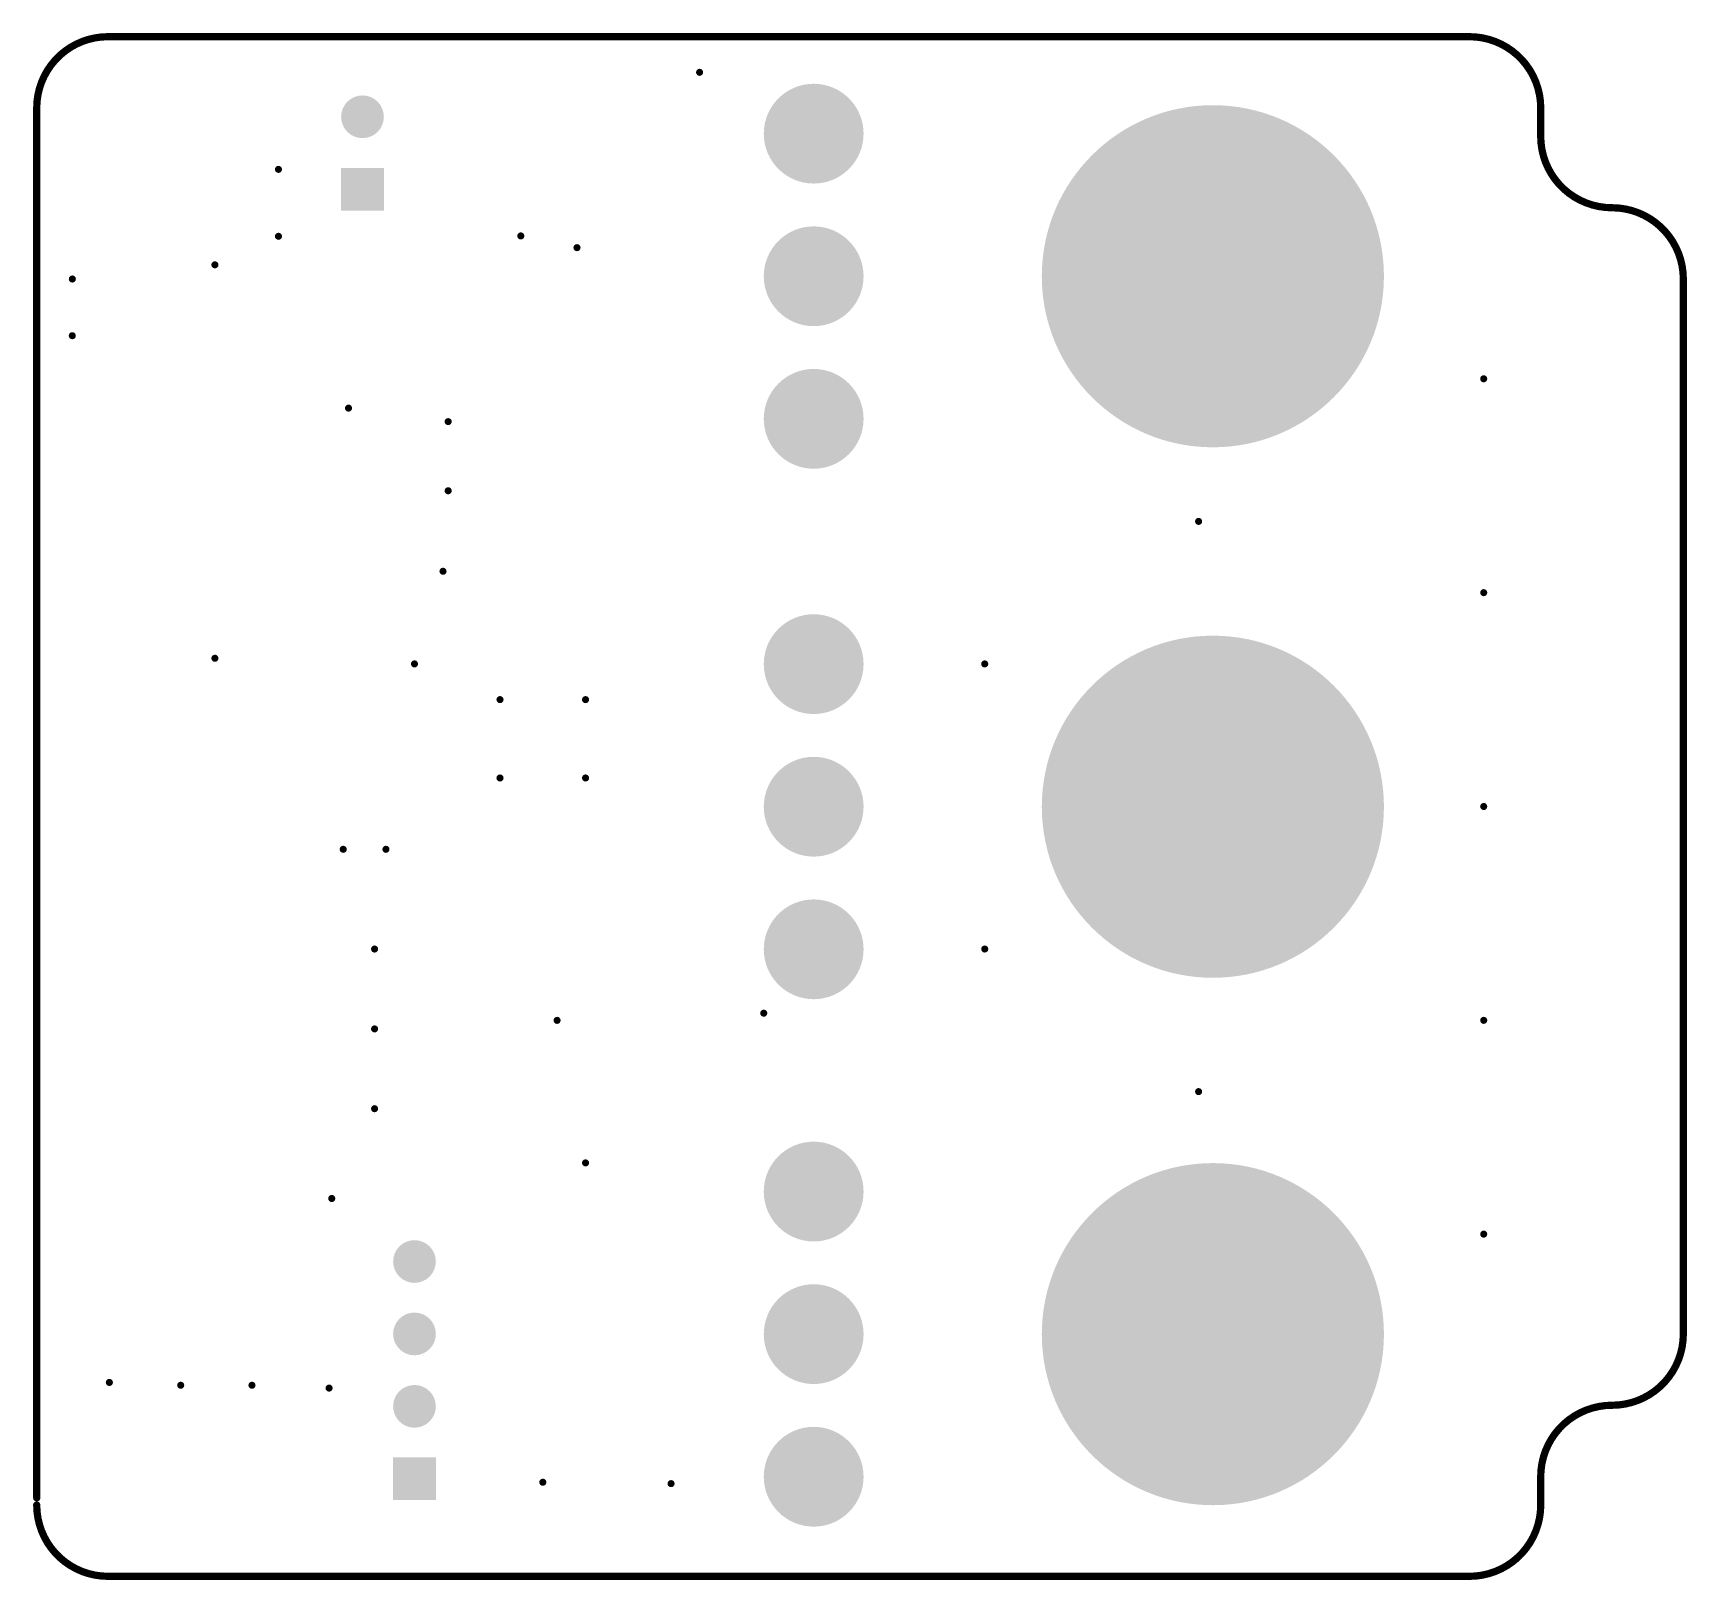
# Model space of a CAD drawing. Header units: millimetres. Extents: x 3.02 to 5.3, y 1.29 to 3.43.
import ezdxf

# ---------------------------------------------------------------- set-up
doc = ezdxf.new("R2010")
doc.units = ezdxf.units.MM
doc.header["$MEASUREMENT"] = 0
for name, color, linetype in [('KeepOutLayer', 6, 'Continuous'), ('MultiLayer', 9, 'Continuous'), ('PadHoleLayer', 156, 'Continuous'), ('ViaHoleLayer', 16, 'Continuous')]:
    doc.layers.add(name, color=color, linetype=linetype)

# ---------------------------------------------------------------- blocks, each defined once
blk = doc.blocks.new('16___PCB_M_____P___3')
at = {"layer": 'MultiLayer'}
h = blk.add_hatch(color=9, dxfattribs=at)
edge = h.paths.add_edge_path()
edge.add_arc((0, 0), 0.2362, 0, 360)
h = blk.add_hatch(color=9, dxfattribs=at)
edge = h.paths.add_edge_path()
edge.add_arc((-0.1969, -0.5512), 0.0689, 0, 360)
h = blk.add_hatch(color=9, dxfattribs=at)
edge = h.paths.add_edge_path()
edge.add_arc((0, -0.5512), 0.0689, 0, 360)
h = blk.add_hatch(color=9, dxfattribs=at)
edge = h.paths.add_edge_path()
edge.add_arc((0.1969, -0.5512), 0.0689, 0, 360)
at = {"layer": 'PadHoleLayer'}
h = blk.add_hatch(color=156, dxfattribs=at)
edge = h.paths.add_edge_path()
edge.add_arc((0, 0), 0.128, 0, 360)
h = blk.add_hatch(color=156, dxfattribs=at)
edge = h.paths.add_edge_path()
edge.add_arc((-0.1969, -0.5512), 0.0335, 0, 360)
h = blk.add_hatch(color=156, dxfattribs=at)
edge = h.paths.add_edge_path()
edge.add_arc((0, -0.5512), 0.0335, 0, 360)
h = blk.add_hatch(color=156, dxfattribs=at)
edge = h.paths.add_edge_path()
edge.add_arc((0.1969, -0.5512), 0.0335, 0, 360)
blk = doc.blocks.new('16___PCB_M_____P___4')
at = {"layer": 'MultiLayer'}
h = blk.add_hatch(color=9, dxfattribs=at)
edge = h.paths.add_edge_path()
edge.add_arc((0, 0), 0.2362, 0, 360)
h = blk.add_hatch(color=9, dxfattribs=at)
edge = h.paths.add_edge_path()
edge.add_arc((-0.1969, -0.5512), 0.0689, 0, 360)
h = blk.add_hatch(color=9, dxfattribs=at)
edge = h.paths.add_edge_path()
edge.add_arc((0, -0.5512), 0.0689, 0, 360)
h = blk.add_hatch(color=9, dxfattribs=at)
edge = h.paths.add_edge_path()
edge.add_arc((0.1969, -0.5512), 0.0689, 0, 360)
at = {"layer": 'PadHoleLayer'}
h = blk.add_hatch(color=156, dxfattribs=at)
edge = h.paths.add_edge_path()
edge.add_arc((0, 0), 0.128, 0, 360)
h = blk.add_hatch(color=156, dxfattribs=at)
edge = h.paths.add_edge_path()
edge.add_arc((-0.1969, -0.5512), 0.0335, 0, 360)
h = blk.add_hatch(color=156, dxfattribs=at)
edge = h.paths.add_edge_path()
edge.add_arc((0, -0.5512), 0.0335, 0, 360)
h = blk.add_hatch(color=156, dxfattribs=at)
edge = h.paths.add_edge_path()
edge.add_arc((0.1969, -0.5512), 0.0335, 0, 360)
blk = doc.blocks.new('16___PCB_M_____P___5')
at = {"layer": 'MultiLayer'}
h = blk.add_hatch(color=9, dxfattribs=at)
edge = h.paths.add_edge_path()
edge.add_arc((0, 0), 0.2362, 0, 360)
h = blk.add_hatch(color=9, dxfattribs=at)
edge = h.paths.add_edge_path()
edge.add_arc((-0.1969, -0.5512), 0.0689, 0, 360)
h = blk.add_hatch(color=9, dxfattribs=at)
edge = h.paths.add_edge_path()
edge.add_arc((0, -0.5512), 0.0689, 0, 360)
h = blk.add_hatch(color=9, dxfattribs=at)
edge = h.paths.add_edge_path()
edge.add_arc((0.1969, -0.5512), 0.0689, 0, 360)
at = {"layer": 'PadHoleLayer'}
h = blk.add_hatch(color=156, dxfattribs=at)
edge = h.paths.add_edge_path()
edge.add_arc((0, 0), 0.128, 0, 360)
h = blk.add_hatch(color=156, dxfattribs=at)
edge = h.paths.add_edge_path()
edge.add_arc((-0.1969, -0.5512), 0.0335, 0, 360)
h = blk.add_hatch(color=156, dxfattribs=at)
edge = h.paths.add_edge_path()
edge.add_arc((0, -0.5512), 0.0335, 0, 360)
h = blk.add_hatch(color=156, dxfattribs=at)
edge = h.paths.add_edge_path()
edge.add_arc((0.1969, -0.5512), 0.0335, 0, 360)
blk = doc.blocks.new('TH_2_54___H______1_4_B_22')
at = {"layer": 'MultiLayer'}
blk.add_hatch(color=9, dxfattribs=at).paths.add_polyline_path([(-0.0295, 0.0295), (0.0295, 0.0295), (0.0295, -0.0295), (-0.0295, -0.0295)])
h = blk.add_hatch(color=9, dxfattribs=at)
edge = h.paths.add_edge_path()
edge.add_arc((0.1, 0), 0.0295, 0, 360)
h = blk.add_hatch(color=9, dxfattribs=at)
edge = h.paths.add_edge_path()
edge.add_arc((0.2, 0), 0.0295, 0, 360)
h = blk.add_hatch(color=9, dxfattribs=at)
edge = h.paths.add_edge_path()
edge.add_arc((0.3, 0), 0.0295, 0, 360)
at = {"layer": 'PadHoleLayer'}
h = blk.add_hatch(color=156, dxfattribs=at)
edge = h.paths.add_edge_path()
edge.add_arc((0, 0), 0.0177, 0, 360)
h = blk.add_hatch(color=156, dxfattribs=at)
edge = h.paths.add_edge_path()
edge.add_arc((0.1, 0), 0.0177, 0, 360)
h = blk.add_hatch(color=156, dxfattribs=at)
edge = h.paths.add_edge_path()
edge.add_arc((0.2, 0), 0.0177, 0, 360)
h = blk.add_hatch(color=156, dxfattribs=at)
edge = h.paths.add_edge_path()
edge.add_arc((0.3, 0), 0.0177, 0, 360)
blk = doc.blocks.new('TH_2_54___H______1_2_B_24')
at = {"layer": 'MultiLayer'}
blk.add_hatch(color=9, dxfattribs=at).paths.add_polyline_path([(-0.0295, 0.0295), (0.0295, 0.0295), (0.0295, -0.0295), (-0.0295, -0.0295)])
h = blk.add_hatch(color=9, dxfattribs=at)
edge = h.paths.add_edge_path()
edge.add_arc((0.1, 0), 0.0295, 0, 360)
at = {"layer": 'PadHoleLayer'}
h = blk.add_hatch(color=156, dxfattribs=at)
edge = h.paths.add_edge_path()
edge.add_arc((0, 0), 0.0177, 0, 360)
h = blk.add_hatch(color=156, dxfattribs=at)
edge = h.paths.add_edge_path()
edge.add_arc((0.1, 0), 0.0177, 0, 360)

msp = doc.modelspace()

# ---------------------------------------------------------------- hatches: boundary and pattern name
at = {"layer": 'ViaHoleLayer'}
h = msp.add_hatch(color=16, dxfattribs=at)
edge = h.paths.add_edge_path()
edge.add_arc((3.937, 3.376), 0.00492, 0, 360)
h = msp.add_hatch(color=16, dxfattribs=at)
edge = h.paths.add_edge_path()
edge.add_arc((3.3555, 3.242), 0.00492, 0, 360)
h = msp.add_hatch(color=16, dxfattribs=at)
edge = h.paths.add_edge_path()
edge.add_arc((3.3555, 3.1496), 0.00492, 0, 360)
h = msp.add_hatch(color=16, dxfattribs=at)
edge = h.paths.add_edge_path()
edge.add_arc((3.6901, 3.1501), 0.00492, 0, 360)
h = msp.add_hatch(color=16, dxfattribs=at)
edge = h.paths.add_edge_path()
edge.add_arc((3.7677, 3.1339), 0.00492, 0, 360)
h = msp.add_hatch(color=16, dxfattribs=at)
edge = h.paths.add_edge_path()
edge.add_arc((3.2677, 3.1102), 0.00492, 0, 360)
h = msp.add_hatch(color=16, dxfattribs=at)
edge = h.paths.add_edge_path()
edge.add_arc((3.0709, 3.0906), 0.00492, 0, 360)
h = msp.add_hatch(color=16, dxfattribs=at)
edge = h.paths.add_edge_path()
edge.add_arc((3.0708, 3.0123), 0.00492, 0, 360)
h = msp.add_hatch(color=16, dxfattribs=at)
edge = h.paths.add_edge_path()
edge.add_arc((5.0197, 2.9528), 0.00492, 0, 360)
h = msp.add_hatch(color=16, dxfattribs=at)
edge = h.paths.add_edge_path()
edge.add_arc((3.4522, 2.9123), 0.00492, 0, 360)
h = msp.add_hatch(color=16, dxfattribs=at)
edge = h.paths.add_edge_path()
edge.add_arc((3.5898, 2.8937), 0.00492, 0, 360)
h = msp.add_hatch(color=16, dxfattribs=at)
edge = h.paths.add_edge_path()
edge.add_arc((3.5898, 2.7982), 0.00492, 0, 360)
h = msp.add_hatch(color=16, dxfattribs=at)
edge = h.paths.add_edge_path()
edge.add_arc((4.626, 2.7559), 0.00492, 0, 360)
h = msp.add_hatch(color=16, dxfattribs=at)
edge = h.paths.add_edge_path()
edge.add_arc((3.5827, 2.687), 0.00492, 0, 360)
h = msp.add_hatch(color=16, dxfattribs=at)
edge = h.paths.add_edge_path()
edge.add_arc((5.0197, 2.6575), 0.00492, 0, 360)
h = msp.add_hatch(color=16, dxfattribs=at)
edge = h.paths.add_edge_path()
edge.add_arc((3.2677, 2.5669), 0.00492, 0, 360)
h = msp.add_hatch(color=16, dxfattribs=at)
edge = h.paths.add_edge_path()
edge.add_arc((3.5433, 2.5591), 0.00492, 0, 360)
h = msp.add_hatch(color=16, dxfattribs=at)
edge = h.paths.add_edge_path()
edge.add_arc((4.3307, 2.5591), 0.00492, 0, 360)
h = msp.add_hatch(color=16, dxfattribs=at)
edge = h.paths.add_edge_path()
edge.add_arc((3.6614, 2.5098), 0.00492, 0, 360)
h = msp.add_hatch(color=16, dxfattribs=at)
edge = h.paths.add_edge_path()
edge.add_arc((3.7795, 2.5098), 0.00492, 0, 360)
h = msp.add_hatch(color=16, dxfattribs=at)
edge = h.paths.add_edge_path()
edge.add_arc((3.6614, 2.4016), 0.00492, 0, 360)
h = msp.add_hatch(color=16, dxfattribs=at)
edge = h.paths.add_edge_path()
edge.add_arc((3.7795, 2.4016), 0.00492, 0, 360)
h = msp.add_hatch(color=16, dxfattribs=at)
edge = h.paths.add_edge_path()
edge.add_arc((5.0197, 2.3622), 0.00492, 0, 360)
h = msp.add_hatch(color=16, dxfattribs=at)
edge = h.paths.add_edge_path()
edge.add_arc((3.4449, 2.3031), 0.00492, 0, 360)
h = msp.add_hatch(color=16, dxfattribs=at)
edge = h.paths.add_edge_path()
edge.add_arc((3.5039, 2.3031), 0.00492, 0, 360)
h = msp.add_hatch(color=16, dxfattribs=at)
edge = h.paths.add_edge_path()
edge.add_arc((3.4882, 2.1654), 0.00492, 0, 360)
h = msp.add_hatch(color=16, dxfattribs=at)
edge = h.paths.add_edge_path()
edge.add_arc((4.3307, 2.1654), 0.00492, 0, 360)
h = msp.add_hatch(color=16, dxfattribs=at)
edge = h.paths.add_edge_path()
edge.add_arc((4.0256, 2.0768), 0.00492, 0, 360)
h = msp.add_hatch(color=16, dxfattribs=at)
edge = h.paths.add_edge_path()
edge.add_arc((3.4882, 2.0551), 0.00492, 0, 360)
h = msp.add_hatch(color=16, dxfattribs=at)
edge = h.paths.add_edge_path()
edge.add_arc((3.7402, 2.0669), 0.00492, 0, 360)
h = msp.add_hatch(color=16, dxfattribs=at)
edge = h.paths.add_edge_path()
edge.add_arc((5.0197, 2.0669), 0.00492, 0, 360)
h = msp.add_hatch(color=16, dxfattribs=at)
edge = h.paths.add_edge_path()
edge.add_arc((4.626, 1.9685), 0.00492, 0, 360)
h = msp.add_hatch(color=16, dxfattribs=at)
edge = h.paths.add_edge_path()
edge.add_arc((3.4882, 1.9449), 0.00492, 0, 360)
h = msp.add_hatch(color=16, dxfattribs=at)
edge = h.paths.add_edge_path()
edge.add_arc((3.7795, 1.8701), 0.00492, 0, 360)
h = msp.add_hatch(color=16, dxfattribs=at)
edge = h.paths.add_edge_path()
edge.add_arc((3.4291, 1.8209), 0.00492, 0, 360)
h = msp.add_hatch(color=16, dxfattribs=at)
edge = h.paths.add_edge_path()
edge.add_arc((5.0197, 1.7717), 0.00492, 0, 360)
h = msp.add_hatch(color=16, dxfattribs=at)
edge = h.paths.add_edge_path()
edge.add_arc((3.122, 1.5669), 0.00492, 0, 360)
h = msp.add_hatch(color=16, dxfattribs=at)
edge = h.paths.add_edge_path()
edge.add_arc((3.2205, 1.563), 0.00492, 0, 360)
h = msp.add_hatch(color=16, dxfattribs=at)
edge = h.paths.add_edge_path()
edge.add_arc((3.3189, 1.563), 0.00492, 0, 360)
h = msp.add_hatch(color=16, dxfattribs=at)
edge = h.paths.add_edge_path()
edge.add_arc((3.4254, 1.5591), 0.00492, 0, 360)
h = msp.add_hatch(color=16, dxfattribs=at)
edge = h.paths.add_edge_path()
edge.add_arc((3.7205, 1.4291), 0.00492, 0, 360)
h = msp.add_hatch(color=16, dxfattribs=at)
edge = h.paths.add_edge_path()
edge.add_arc((3.8976, 1.4272), 0.00492, 0, 360)

# ---------------------------------------------------------------- linework, layer by layer
at = {"layer": 'KeepOutLayer', "const_width": 0.01}
for points in [[(3.0217, 3.3268, -0.414214), (3.1201, 3.4252)], [(5, 3.4252, -0.414214), (5.0984, 3.3268)], [(5.1969, 3.189, -0.414214), (5.0984, 3.2874)], [(5.1969, 3.189, -0.414214), (5.2953, 3.0906)], [(5.2953, 1.6339, -0.414214), (5.1969, 1.5354)], [(5.0984, 1.437, -0.414214), (5.1969, 1.5354)], [(3.1201, 1.2992, -0.414214), (3.0217, 1.3976)], [(5.0984, 1.3976, -0.414214), (5, 1.2992)]]:
    msp.add_lwpolyline(points, format="xyb", dxfattribs=at)
for points in [[(3.1201, 3.4252), (5, 3.4252)], [(3.0217, 1.4075), (3.0217, 3.3268)], [(5.0984, 3.2874), (5.0984, 3.3268)], [(5.2953, 2.3622), (5.2953, 3.0906)], [(5.2953, 1.6339), (5.2953, 2.3622)], [(5.0984, 1.3976), (5.0984, 1.437)], [(3.1201, 1.2992), (5, 1.2992)]]:
    msp.add_lwpolyline(points, dxfattribs=at)
at = {"layer": 'KeepOutLayer', "const_width": 0.005}
for points in [[(3.1176, 3.4252, 1), (3.1226, 3.4252, 1)], [(3.1176, 3.4252, 1), (3.1226, 3.4252, 1)], [(4.9975, 3.4252, 1), (5.0025, 3.4252, 1)], [(4.9975, 3.4252, 1), (5.0025, 3.4252, 1)], [(3.0192, 3.3268, 1), (3.0242, 3.3268, 1)], [(3.0192, 3.3268, 1), (3.0242, 3.3268, 1)], [(5.0959, 3.3268, 1), (5.1009, 3.3268, 1)], [(5.0959, 3.3268, 1), (5.1009, 3.3268, 1)], [(5.0959, 3.2874, 1), (5.1009, 3.2874, 1)], [(5.0959, 3.2874, 1), (5.1009, 3.2874, 1)], [(5.1944, 3.189, 1), (5.1994, 3.189, 1)], [(5.1944, 3.189, 1), (5.1994, 3.189, 1)], [(5.2928, 3.0906, 1), (5.2978, 3.0906, 1)], [(5.2928, 3.0906, 1), (5.2978, 3.0906, 1)], [(5.2928, 2.3622, 1), (5.2978, 2.3622, 1)], [(5.2928, 2.3622, 1), (5.2978, 2.3622, 1)], [(5.2928, 1.6339, 1), (5.2978, 1.6339, 1)], [(5.2928, 1.6339, 1), (5.2978, 1.6339, 1)], [(5.1944, 1.5354, 1), (5.1994, 1.5354, 1)], [(5.1944, 1.5354, 1), (5.1994, 1.5354, 1)], [(5.0959, 1.437, 1), (5.1009, 1.437, 1)], [(5.0959, 1.437, 1), (5.1009, 1.437, 1)], [(3.0192, 1.4075, 1), (3.0242, 1.4075, 1)], [(3.0192, 1.3976, 1), (3.0242, 1.3976, 1)], [(5.0959, 1.3976, 1), (5.1009, 1.3976, 1)], [(5.0959, 1.3976, 1), (5.1009, 1.3976, 1)], [(3.1176, 1.2992, 1), (3.1226, 1.2992, 1)], [(3.1176, 1.2992, 1), (3.1226, 1.2992, 1)], [(4.9975, 1.2992, 1), (5.0025, 1.2992, 1)], [(4.9975, 1.2992, 1), (5.0025, 1.2992, 1)]]:
    msp.add_lwpolyline(points, format="xyb", close=True, dxfattribs=at)

# ---------------------------------------------------------------- block references
for name, p, rotation in [('16___PCB_M_____P___5', (4.6457, 3.0944), 270), ('TH_2_54___H______1_2_B_24', (3.4715, 3.2146), 90), ('16___PCB_M_____P___4', (4.6457, 2.3619), 270), ('16___PCB_M_____P___3', (4.6457, 1.6336), 270), ('TH_2_54___H______1_4_B_22', (3.5433, 1.4339), 90)]:
    msp.add_blockref(name, p, dxfattribs=dict(rotation=rotation))

doc.saveas('drawing.dxf')
